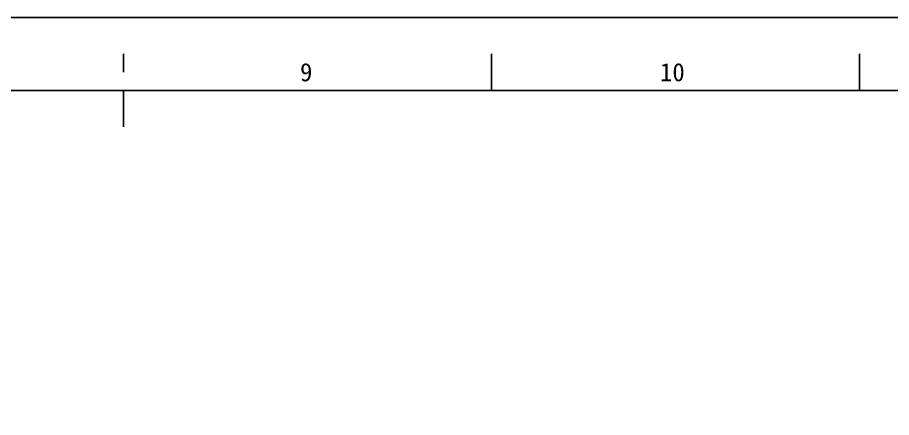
# Model space of a CAD drawing. Header units: metres. Extents: x 46426 to 130526, y 61608 to 121008.
# Drawn here: x 87777 to 99740, y 115523 to 121008 of the extents above; entities that cross this region are included whole.
import ezdxf

# ---------------------------------------------------------------- set-up
doc = ezdxf.new("R2010")
doc.units = ezdxf.units.M
doc.layers.add('TK', color=7, linetype='Continuous')

# ---------------------------------------------------------------- blocks, each defined once
blk = doc.blocks.new('TK-A1')
at = {"layer": 'TK'}
for p, q in [((841, 594), (0, 594)), ((478.38, 589), (478.38, 584)), ((528.75, 589), (528.75, 584)), ((428, 584), (428, 579))]:
    blk.add_line(p, q, dxfattribs=at)
blk.add_lwpolyline([(428, 586.5), (428, 589)], dxfattribs=at)
blk.add_lwpolyline([(831, 584), (25, 584), (25, 10), (831, 10)], close=True, dxfattribs=at)
for s, p in [('9', (452.18, 585.25)), ('10', (501.44, 585.25))]:
    blk.add_text(s, height=2.5, dxfattribs=at).set_placement(p)

msp = doc.modelspace()

# ---------------------------------------------------------------- block references
at = {"xscale": 100, "yscale": 100, "zscale": 100}
msp.add_blockref('TK-A1', (46426, 61608), dxfattribs=at)

doc.saveas('drawing.dxf')
